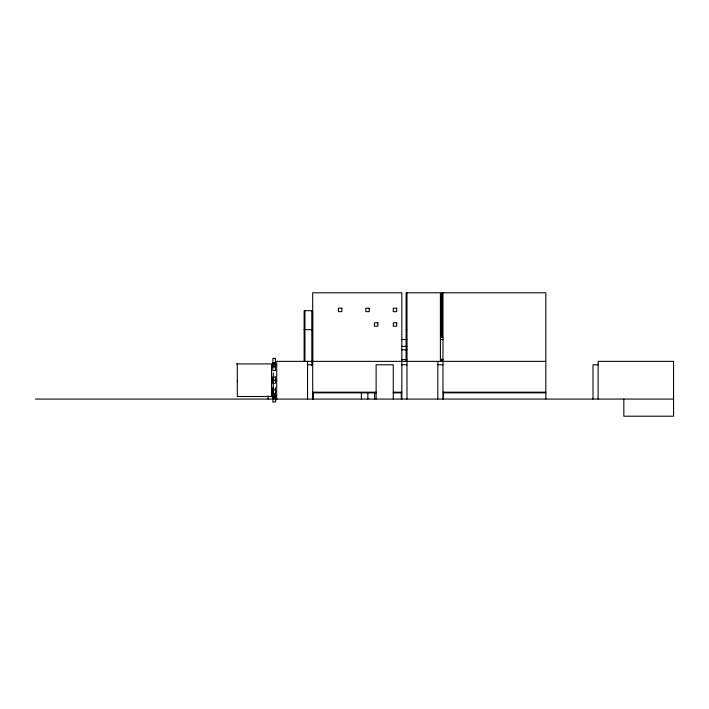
<?xml version="1.0" encoding="UTF-8"?>
<svg xmlns="http://www.w3.org/2000/svg" width="709" height="709" viewBox="0 0 709 709"><rect width="100%" height="100%" fill="white"/><g stroke="black" fill="none" stroke-linecap="round" stroke-linejoin="round"><path stroke-width="1.06" d="M401.321 399.07L401.321 392.866L401.835 392.183L393.265 392.183M304.134 329.65L312.598 329.65M406.124 329.65L406.939 329.65M441.264 329.65L442.115 329.65M440.404 337.36L442.974 337.36M401.835 339.514L406.984 339.514M440.404 339.514L442.974 339.514M401.835 346.373L406.984 346.373M401.835 349.794L406.984 349.794M401.835 359.64L406.984 359.64M440.404 359.64L442.974 359.64M442.974 361.36L545.824 361.36M272.85 362.627L275.42 362.627M272.85 363.522L275.42 363.522M236.425 363.93L271.565 363.93L271.565 396.499L237.285 396.499L237.285 363.93M271.565 364.781L276.705 364.781M307.564 364.781L312.704 364.781M401.835 364.781L406.984 364.781M437.834 364.781L442.974 364.781M598.13 364.781L592.99 364.781L592.99 399.07M272.85 366.269L275.42 366.269M272.85 366.925L275.42 366.925M271.565 380.21L276.705 380.21M272.85 389.861L275.42 389.861M376.124 392.183L312.704 392.183L313.218 392.866L313.218 399.07M545.824 392.183L442.974 392.183L443.488 392.866L443.488 399.07M313.218 392.866L376.124 392.866M393.265 392.866L401.321 392.866M443.488 392.866L545.824 392.866M272.85 393.504L275.42 393.504M272.85 394.16L275.42 394.16M271.565 395.64L276.705 395.64M272.85 396.898L275.42 396.898M272.85 397.793L275.42 397.793M35.45 399.07L673.55 399.07M623.84 399.07L623.84 416.21L673.55 416.21L673.55 361.36L598.13 361.36L598.13 399.07M545.824 399.07L545.824 292.79L441.264 292.79L441.264 337.298M442.974 292.79L442.974 399.07M442.115 292.79L442.115 337.298M442.115 359.171L442.115 361.36L441.264 361.36L441.264 359.171M437.834 361.36L437.834 399.07M406.984 292.79L406.984 399.07M406.124 361.36L406.124 292.79L440.404 292.79L440.404 361.36L276.705 361.36L276.705 399.92M401.835 399.07L401.835 292.79L312.704 292.79L312.704 399.07M393.265 399.07L393.265 364.781L376.124 364.781L376.124 399.07M374.609 392.671L374.609 399.07M367.874 392.671L367.874 399.07M361.368 392.671L361.368 399.07M312.598 361.36L312.598 310.675L304.134 310.675L304.134 361.36M311.792 310.675L311.845 365.755M307.564 361.36L307.564 399.07M304.95 310.675L304.95 361.36M275.42 387.761L275.42 402.038L272.85 402.038L272.85 387.761M273.284 372.952L273.284 399.07M268.055 395.852L268.055 399.07M237.453 380.458L237.453 381.318M341.844 308.22L338.415 308.22L338.415 311.65L341.844 311.65L341.844 308.22M369.265 308.22L365.844 308.22L365.844 311.65L369.265 311.65L369.265 308.22M396.694 308.22L393.265 308.22L393.265 311.65L396.694 311.65L396.694 308.22M377.844 322.79L374.414 322.79L374.414 326.22L377.844 326.22L377.844 322.79M396.694 322.79L393.265 322.79L393.265 326.22L396.694 326.22L396.694 322.79M275.42 358.382L272.85 358.382L272.85 370.559L275.42 370.559L275.42 358.382M275.42 376.993L272.85 376.993L272.85 383.241L275.42 383.241L275.42 376.993"/></g></svg>
